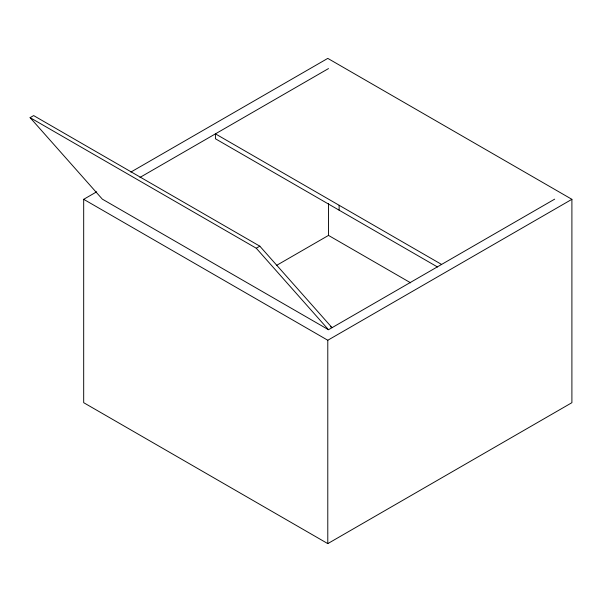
<?xml version="1.0" encoding="UTF-8"?>
<svg xmlns="http://www.w3.org/2000/svg" width="602" height="602" viewBox="0 0 602 602"><rect width="100%" height="100%" fill="white"/><g stroke="black" fill="none" stroke-linecap="round" stroke-linejoin="round"><path stroke-width="0.9" d="M554.675 199.149L328.504 329.723L102.34 199.149L30.1 117.638L33.652 115.592L259.823 246.165L332.063 327.676L330.438 326.735M130.875 172.074L327.789 58.386L571.9 199.315L571.9 402.685L327.789 543.614L83.686 402.685L83.686 199.315L96.704 191.805M139.973 177.424L328.504 68.575M30.1 117.638L256.264 248.22L259.823 246.165M276.438 265.467L328.504 235.412L410.677 282.85M83.686 199.315L327.789 340.25L571.9 199.315M441.59 264.436L215.426 133.862L215.426 138.769L437.526 266.995M256.264 248.22L328.504 329.723M339.129 205.282L339.129 210.188M328.504 203.581L328.504 235.412M327.789 340.25L327.789 543.614"/></g></svg>
